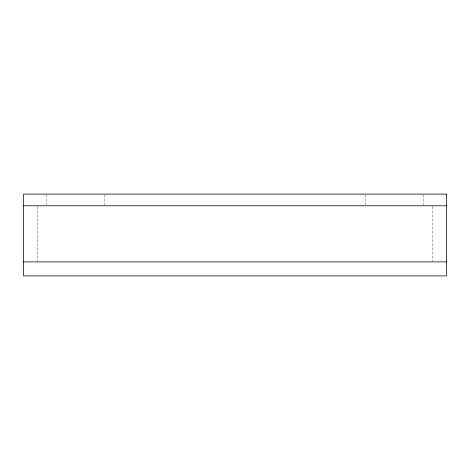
<?xml version="1.0" encoding="UTF-8"?>
<svg xmlns="http://www.w3.org/2000/svg" width="470" height="470" viewBox="0 0 470 470"><rect width="100%" height="100%" fill="white"/><g stroke="black" fill="none" stroke-linecap="round" stroke-linejoin="round"><path stroke-width="0.35" stroke-dasharray="2.35 1.76" d="M432.476 206.518L432.476 261.15M423.364 194.833L423.364 205.055M365.742 194.833L365.742 205.055M104.258 194.833L104.258 205.055M46.636 194.833L46.636 205.79M37.524 206.518L37.524 261.15"/><path stroke-width="0.7" d="M23.5 205.79L446.5 205.79M23.5 261.878L446.5 261.878M446.5 194.104L23.5 194.104L23.5 275.896L446.5 275.896L446.5 194.104"/></g></svg>
